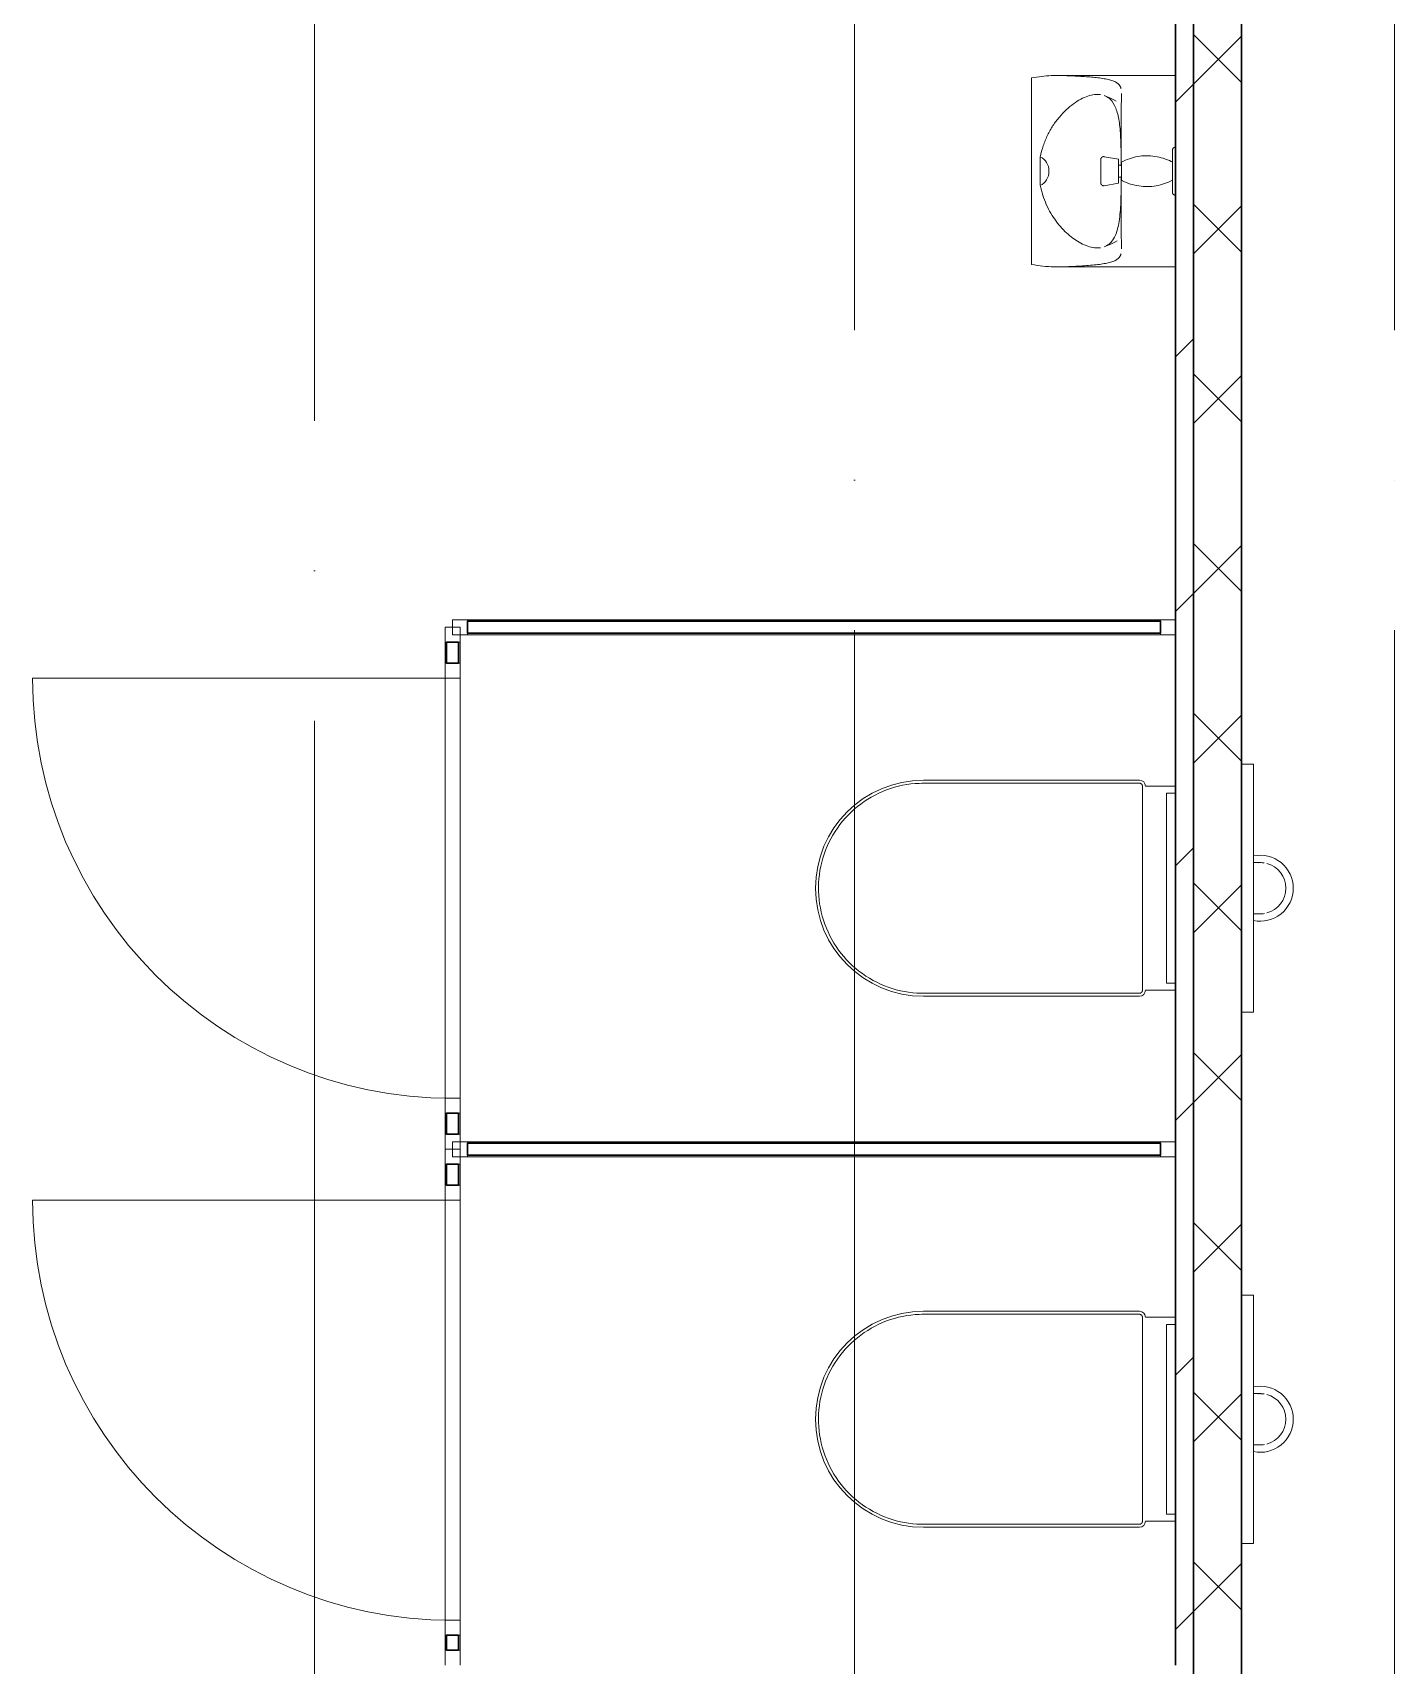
# Model space of a CAD drawing. Header units: millimetres. Extents: x -396912 to 182286, y -43638 to 41610.
# Drawn here: x -11426 to -9156, y -8453 to -5732 of the extents above; entities that cross this region are included whole.
import ezdxf

# ---------------------------------------------------------------- set-up
doc = ezdxf.new("R2010")
doc.units = ezdxf.units.MM
doc.linetypes.add('ADSK_Линия сетки', pattern=[25, 20, -2.5, 0, -2.5])
for name, color, linetype, lineweight in [('Витраж', 7, 'Continuous', 9), ('Двери', 252, 'Continuous', 9), ('Оси', 252, 'Continuous', 9), ('Сантехника', 252, 'Continuous', 9), ('Стены наружные', 7, 'Continuous', 18), ('Стены разрез', 7, 'Continuous', 30)]:
    doc.layers.add(name, color=color, linetype=linetype, lineweight=lineweight)

# ---------------------------------------------------------------- blocks, each defined once
blk = doc.blocks.new('1 этаж')
at = {"layer": 'Витраж', "color": 251, "lineweight": 18, "true_color": 0x636466, "extrusion": (0, 0, -1)}
for p, q in [((-16415.3, -7640.7), (-16440.3, -7640.7)), ((-16440.3, -7640.7), (-16440.3, -7665.7)), ((-16402.8, -7628.2), (-16427.8, -7628.2)), ((-16427.8, -7628.2), (-16427.8, -7653.2)), ((-16415.3, -7665.7), (-16415.3, -7640.7)), ((-16402.8, -7653.2), (-16402.8, -7628.2)), ((-16440.3, -7665.7), (-16415.3, -7665.7)), ((-16427.8, -7653.2), (-16402.8, -7653.2)), ((-16415.3, -7700.7), (-16440.3, -7700.7)), ((-16440.3, -7700.7), (-16440.3, -7725.7)), ((-16440.3, -7725.7), (-16415.3, -7725.7)), ((-16415.3, -7725.7), (-16415.3, -7700.7)), ((-16415.3, -8425.7), (-16440.3, -8425.7)), ((-16440.3, -8425.7), (-16440.3, -8450.7)), ((-16415.3, -8450.7), (-16415.3, -8425.7)), ((-16440.3, -8450.7), (-16415.3, -8450.7)), ((-16415.3, -8510.7), (-16440.3, -8510.7)), ((-16440.3, -8510.7), (-16440.3, -8535.7)), ((-16402.8, -8498.2), (-16427.8, -8498.2)), ((-16427.8, -8498.2), (-16427.8, -8523.2)), ((-16415.3, -8535.7), (-16415.3, -8510.7)), ((-16402.8, -8523.2), (-16402.8, -8498.2)), ((-16440.3, -8535.7), (-16415.3, -8535.7)), ((-16427.8, -8523.2), (-16402.8, -8523.2)), ((-16415.3, -8570.7), (-16440.3, -8570.7)), ((-16440.3, -8570.7), (-16440.3, -8595.7)), ((-16415.3, -8595.7), (-16415.3, -8570.7)), ((-16440.3, -8595.7), (-16415.3, -8595.7)), ((-16415.3, -9295.7), (-16440.3, -9295.7)), ((-16440.3, -9295.7), (-16440.3, -9320.7)), ((-16415.3, -9320.7), (-16415.3, -9295.7)), ((-16440.3, -9320.7), (-16415.3, -9320.7))]:
    blk.add_line(p, q, dxfattribs=at)
at = {"layer": 'Витраж', "color": 251, "true_color": 0x636466}
for p, q in [((-16402.8, -7628.2), (-15247.8, -7628.2)), ((-16440.3, -7665.7), (-16440.3, -7700.7)), ((-16415.3, -7665.7), (-16415.3, -7700.7)), ((-16402.8, -7653.2), (-15247.8, -7653.2)), ((-16440.3, -7725.7), (-16440.3, -8425.7)), ((-16415.3, -7725.7), (-16415.3, -8425.7)), ((-16440.3, -8450.7), (-16440.3, -8485.7)), ((-16415.3, -8450.7), (-16415.3, -8485.7)), ((-16402.8, -8498.2), (-15247.8, -8498.2)), ((-16440.3, -8535.7), (-16440.3, -8570.7)), ((-16415.3, -8535.7), (-16415.3, -8570.7)), ((-16402.8, -8523.2), (-15247.8, -8523.2)), ((-16440.3, -8595.7), (-16440.3, -9295.7)), ((-16415.3, -8595.7), (-16415.3, -9295.7)), ((-16440.3, -9320.7), (-16440.3, -9345.7)), ((-16415.3, -9320.7), (-16415.3, -9345.7))]:
    blk.add_line(p, q, dxfattribs=at)
at = {"layer": 'Витраж', "color": 251, "lineweight": 18, "true_color": 0x636466}
for p, q in [((-15222.8, -7628.2), (-15247.8, -7628.2)), ((-15247.8, -7628.2), (-15247.8, -7653.2)), ((-15222.8, -7653.2), (-15222.8, -7628.2)), ((-15247.8, -7653.2), (-15222.8, -7653.2)), ((-16415.3, -8485.7), (-16440.3, -8485.7)), ((-16440.3, -8485.7), (-16440.3, -8510.7)), ((-16415.3, -8510.7), (-16415.3, -8485.7)), ((-16440.3, -8510.7), (-16415.3, -8510.7)), ((-15222.8, -8498.2), (-15247.8, -8498.2)), ((-15247.8, -8498.2), (-15247.8, -8523.2)), ((-15222.8, -8523.2), (-15222.8, -8498.2)), ((-15247.8, -8523.2), (-15222.8, -8523.2)), ((-16415.3, -9345.7), (-16440.3, -9345.7)), ((-16440.3, -9345.7), (-16440.3, -9370.7)), ((-16415.3, -9370.7), (-16415.3, -9345.7))]:
    blk.add_line(p, q, dxfattribs=at)
at = {"layer": 'Двери', "color": 251, "true_color": 0x636466}
for p, q in [((-16440.3, -7725.7), (-17127.8, -7725.7)), ((-16440.3, -8595.7), (-17127.8, -8595.7))]:
    blk.add_line(p, q, dxfattribs=at)
for centre in [(-16427.8, -7725.7), (-16427.8, -8595.7)]:
    blk.add_arc(centre, 700, 180, 270, dxfattribs=at)
at = {"layer": 'Оси', "color": 251, "linetype": 'ADSK_Линия сетки', "ltscale": 100, "true_color": 0x636466}
for p, q in [((-16657.8, 32204.9), (-16657.8, -33771.9)), ((-15757.8, -2645.7), (-15757.8, -32501.9)), ((-14857.8, -2645.7), (-14857.8, -32501.9))]:
    blk.add_line(p, q, dxfattribs=at)
at = {"layer": 'Сантехника', "color": 251, "true_color": 0x636466}
for p, q in [((-15462.8, -7036.2), (-15462.8, -6725.2)), ((-15222.8, -6721.3), (-15419.9, -6721.3)), ((-15313, -6770.7), (-15313, -6872.1)), ((-15317.8, -6860.7), (-15341.5, -6856.6)), ((-15448, -6880.7), (-15448, -6857.2)), ((-15448, -6904.3), (-15448, -6880.7)), ((-15317.8, -6880.7), (-15317.8, -6860.7)), ((-15312.8, -6870.7), (-15317.8, -6870.7)), ((-15317.8, -6900.7), (-15317.8, -6880.7)), ((-15313.2, -6856.9), (-15313.2, -6872.1)), ((-15312.8, -6865.7), (-15312.8, -6880.7)), ((-15312.8, -6880.7), (-15312.8, -6895.7)), ((-15341.5, -6904.9), (-15317.8, -6900.7)), ((-15317.8, -6890.7), (-15312.8, -6890.7)), ((-15313.2, -6889.4), (-15313.2, -6904.6)), ((-15313, -6889.4), (-15313, -6990.7)), ((-15419.9, -7040.2), (-15222.8, -7040.2)), ((-15282.8, -7895.7), (-15642.8, -7895.7)), ((-15282.8, -7900.7), (-15642.8, -7900.7)), ((-15277.8, -8245.7), (-15277.8, -7905.7)), ((-15222.8, -7905.7), (-15272.8, -7905.7)), ((-15237.8, -8233.9), (-15237.8, -7917.5)), ((-15237.8, -7917.5), (-15222.8, -7917.5)), ((-15222.8, -8233.9), (-15237.8, -8233.9)), ((-15642.8, -8250.7), (-15282.8, -8250.7)), ((-15642.8, -8255.7), (-15282.8, -8255.7)), ((-15272.8, -8245.7), (-15222.8, -8245.7)), ((-15282.8, -8780.7), (-15642.8, -8780.7)), ((-15282.8, -8785.7), (-15642.8, -8785.7)), ((-15277.8, -9130.7), (-15277.8, -8790.7)), ((-15222.8, -8790.7), (-15272.8, -8790.7)), ((-15237.8, -9118.9), (-15237.8, -8802.5)), ((-15237.8, -8802.5), (-15222.8, -8802.5)), ((-15642.8, -9135.7), (-15282.8, -9135.7)), ((-15642.8, -9140.7), (-15282.8, -9140.7)), ((-15272.8, -9130.7), (-15222.8, -9130.7)), ((-15222.8, -9118.9), (-15237.8, -9118.9))]:
    blk.add_line(p, q, dxfattribs=at)
at = {"layer": 'Сантехника', "color": 251, "lineweight": 9, "true_color": 0x636466}
for p, q in [((-15092.8, -7869), (-15112.8, -7869)), ((-15092.8, -7894), (-15092.8, -7869)), ((-15092.8, -7894), (-15092.8, -8257.5)), ((-15092.8, -8282.5), (-15092.8, -8257.5)), ((-15112.8, -8282.5), (-15092.8, -8282.5)), ((-15092.8, -8754), (-15112.8, -8754)), ((-15092.8, -8779), (-15092.8, -8754)), ((-15092.8, -8779), (-15092.8, -9142.5)), ((-15112.8, -9167.5), (-15092.8, -9167.5)), ((-15092.8, -9167.5), (-15092.8, -9142.5))]:
    blk.add_line(p, q, dxfattribs=at)
at = {"layer": 'Сантехника', "color": 251, "true_color": 0x636466, "flags": 128}
for points in [[(-15321.4, -6763.9), (-15326.6, -6761.1), (-15332, -6758.5), (-15337.5, -6756.2), (-15341.5, -6754.6)], [(-15347.3, -6861.5), (-15347.3, -6861.3), (-15347.3, -6861.1), (-15347.3, -6860.9), (-15347.3, -6860.7), (-15347.2, -6860.5), (-15347.2, -6860.3), (-15347.2, -6860.1), (-15347.1, -6859.9), (-15347, -6859.7), (-15347, -6859.5), (-15346.9, -6859.4), (-15346.8, -6859.2), (-15346.7, -6859), (-15346.6, -6858.8), (-15346.5, -6858.7), (-15346.4, -6858.5), (-15346.2, -6858.3), (-15346.1, -6858.2), (-15346, -6858), (-15345.8, -6857.9), (-15345.7, -6857.8), (-15345.5, -6857.6), (-15345.4, -6857.5), (-15345.2, -6857.4), (-15345, -6857.3), (-15344.9, -6857.2), (-15344.7, -6857.1), (-15344.5, -6857), (-15344.3, -6856.9), (-15344.2, -6856.8), (-15344, -6856.8), (-15343.8, -6856.7), (-15343.6, -6856.6), (-15343.4, -6856.6), (-15343.2, -6856.6), (-15343, -6856.5), (-15342.8, -6856.5), (-15342.6, -6856.5), (-15342.4, -6856.5), (-15342.2, -6856.5), (-15342, -6856.5), (-15341.8, -6856.5), (-15341.6, -6856.5), (-15341.5, -6856.6)], [(-15312.8, -6865.7), (-15309.6, -6864.1), (-15306.3, -6862.6), (-15303, -6861.2), (-15299.6, -6860), (-15296.2, -6858.9), (-15292.7, -6857.9), (-15289.2, -6857.1), (-15285.7, -6856.4), (-15282.1, -6855.8), (-15278.6, -6855.4), (-15275, -6855.2), (-15271.4, -6855.1), (-15267.8, -6855.1), (-15264.2, -6855.3), (-15260.6, -6855.6), (-15257, -6856.1), (-15253.5, -6856.7), (-15249.9, -6857.4), (-15246.5, -6858.3), (-15243, -6859.3), (-15239.6, -6860.5), (-15236.2, -6861.8), (-15232.9, -6863.2), (-15229.7, -6864.7), (-15227.8, -6865.7)], [(-15227.8, -6845.7), (-15227.8, -6845.5), (-15227.8, -6845.3), (-15227.8, -6845.1), (-15227.7, -6844.9), (-15227.7, -6844.7), (-15227.7, -6844.5), (-15227.6, -6844.3), (-15227.5, -6844.2), (-15227.5, -6844), (-15227.4, -6843.8), (-15227.3, -6843.6), (-15227.2, -6843.4), (-15227.1, -6843.2), (-15227, -6843.1), (-15226.9, -6842.9), (-15226.8, -6842.7), (-15226.7, -6842.6), (-15226.6, -6842.4), (-15226.4, -6842.3), (-15226.3, -6842.1), (-15226.1, -6842), (-15226, -6841.9), (-15225.8, -6841.8), (-15225.7, -6841.6), (-15225.5, -6841.5), (-15225.3, -6841.4), (-15225.2, -6841.3), (-15225, -6841.2), (-15224.8, -6841.1), (-15224.6, -6841.1), (-15224.4, -6841), (-15224.2, -6840.9), (-15224, -6840.9), (-15223.8, -6840.8), (-15223.7, -6840.8), (-15223.5, -6840.8), (-15223.3, -6840.8), (-15223.1, -6840.7), (-15222.9, -6840.7), (-15222.8, -6840.7)], [(-15227.8, -6864.6), (-15227.8, -6863.3), (-15227.8, -6862.1), (-15227.8, -6861), (-15227.8, -6859.8), (-15227.8, -6858.7), (-15227.8, -6857.7), (-15227.8, -6856.6), (-15227.8, -6855.6), (-15227.8, -6854.7), (-15227.8, -6853.8), (-15227.8, -6852.9), (-15227.8, -6852.1), (-15227.8, -6851.3), (-15227.8, -6850.5), (-15227.8, -6849.9), (-15227.8, -6849.2), (-15227.8, -6848.6), (-15227.8, -6848.1), (-15227.8, -6847.6), (-15227.8, -6847.2), (-15227.8, -6846.8), (-15227.8, -6846.5), (-15227.8, -6846.2), (-15227.8, -6846), (-15227.8, -6845.9), (-15227.8, -6845.8), (-15227.8, -6845.7)], [(-15227.8, -6845.7), (-15227.8, -6845.8), (-15227.8, -6845.8), (-15227.8, -6846), (-15227.8, -6846.2), (-15227.8, -6846.4), (-15227.8, -6846.7), (-15227.8, -6847.1), (-15227.8, -6847.5), (-15227.8, -6848), (-15227.8, -6848.5), (-15227.8, -6849.1), (-15227.8, -6849.7), (-15227.8, -6850.4), (-15227.8, -6851.1), (-15227.8, -6851.8), (-15227.8, -6852.7), (-15227.8, -6853.5), (-15227.8, -6854.4), (-15227.8, -6855.4), (-15227.8, -6856.3), (-15227.8, -6857.4), (-15227.8, -6858.4), (-15227.8, -6859.5), (-15227.8, -6860.7), (-15227.8, -6861.8), (-15227.8, -6863), (-15227.8, -6864.2), (-15227.8, -6865.5), (-15227.8, -6866.8), (-15227.8, -6868), (-15227.8, -6869.4), (-15227.8, -6870.7), (-15227.8, -6872), (-15227.8, -6873.4), (-15227.8, -6874.8), (-15227.8, -6876.2), (-15227.8, -6877.6), (-15227.8, -6879), (-15227.8, -6880.4), (-15227.8, -6880.7)], [(-15347.3, -6880.7), (-15347.3, -6880), (-15347.3, -6879.2), (-15347.3, -6878.4), (-15347.3, -6877.7), (-15347.3, -6876.9), (-15347.3, -6876.2), (-15347.3, -6875.4), (-15347.3, -6874.7), (-15347.3, -6873.9), (-15347.3, -6873.2), (-15347.3, -6872.5), (-15347.3, -6871.8), (-15347.3, -6871.2), (-15347.3, -6870.5), (-15347.3, -6869.9), (-15347.3, -6869.2), (-15347.3, -6868.6), (-15347.3, -6868), (-15347.3, -6867.5), (-15347.3, -6866.9), (-15347.3, -6866.4), (-15347.3, -6865.9), (-15347.3, -6865.4), (-15347.3, -6865), (-15347.3, -6864.5), (-15347.3, -6864.1), (-15347.3, -6863.8), (-15347.3, -6863.4), (-15347.3, -6863.1), (-15347.3, -6862.8), (-15347.3, -6862.5), (-15347.3, -6862.3), (-15347.3, -6862.1), (-15347.3, -6861.9), (-15347.3, -6861.8), (-15347.3, -6861.6), (-15347.3, -6861.6), (-15347.3, -6861.5), (-15347.3, -6861.5)], [(-15347.3, -6861.5), (-15347.3, -6861.5), (-15347.3, -6861.5), (-15347.3, -6861.6), (-15347.3, -6861.7), (-15347.3, -6861.9), (-15347.3, -6862), (-15347.3, -6862.2), (-15347.3, -6862.5), (-15347.3, -6862.7), (-15347.3, -6863), (-15347.3, -6863.3), (-15347.3, -6863.7), (-15347.3, -6864), (-15347.3, -6864.4), (-15347.3, -6864.8), (-15347.3, -6865.3), (-15347.3, -6865.8), (-15347.3, -6866.3), (-15347.3, -6866.8), (-15347.3, -6867.3), (-15347.3, -6867.9), (-15347.3, -6868.5), (-15347.3, -6869.1), (-15347.3, -6869.7), (-15347.3, -6870.3), (-15347.3, -6871), (-15347.3, -6871.7), (-15347.3, -6872.3), (-15347.3, -6873), (-15347.3, -6873.8), (-15347.3, -6874.5), (-15347.3, -6875.2), (-15347.3, -6876), (-15347.3, -6876.7), (-15347.3, -6877.5), (-15347.3, -6878.2), (-15347.3, -6879), (-15347.3, -6879.8), (-15347.3, -6880.5), (-15347.3, -6880.7)], [(-15347.3, -6880.7), (-15347.3, -6881.5), (-15347.3, -6882.3), (-15347.3, -6883), (-15347.3, -6883.8), (-15347.3, -6884.6), (-15347.3, -6885.3), (-15347.3, -6886.1), (-15347.3, -6886.8), (-15347.3, -6887.5), (-15347.3, -6888.2), (-15347.3, -6888.9), (-15347.3, -6889.6), (-15347.3, -6890.3), (-15347.3, -6891), (-15347.3, -6891.6), (-15347.3, -6892.2), (-15347.3, -6892.8), (-15347.3, -6893.4), (-15347.3, -6894), (-15347.3, -6894.5), (-15347.3, -6895.1), (-15347.3, -6895.6), (-15347.3, -6896), (-15347.3, -6896.5), (-15347.3, -6896.9), (-15347.3, -6897.3), (-15347.3, -6897.7), (-15347.3, -6898.1), (-15347.3, -6898.4), (-15347.3, -6898.7), (-15347.3, -6898.9), (-15347.3, -6899.2), (-15347.3, -6899.4), (-15347.3, -6899.6), (-15347.3, -6899.7), (-15347.3, -6899.8), (-15347.3, -6899.9), (-15347.3, -6900), (-15347.3, -6900)], [(-15347.3, -6900), (-15347.3, -6900), (-15347.3, -6899.9), (-15347.3, -6899.8), (-15347.3, -6899.7), (-15347.3, -6899.6), (-15347.3, -6899.4), (-15347.3, -6899.2), (-15347.3, -6899), (-15347.3, -6898.7), (-15347.3, -6898.5), (-15347.3, -6898.1), (-15347.3, -6897.8), (-15347.3, -6897.4), (-15347.3, -6897), (-15347.3, -6896.6), (-15347.3, -6896.2), (-15347.3, -6895.7), (-15347.3, -6895.2), (-15347.3, -6894.7), (-15347.3, -6894.1), (-15347.3, -6893.6), (-15347.3, -6893), (-15347.3, -6892.4), (-15347.3, -6891.8), (-15347.3, -6891.1), (-15347.3, -6890.5), (-15347.3, -6889.8), (-15347.3, -6889.1), (-15347.3, -6888.4), (-15347.3, -6887.7), (-15347.3, -6887), (-15347.3, -6886.3), (-15347.3, -6885.5), (-15347.3, -6884.8), (-15347.3, -6884), (-15347.3, -6883.2), (-15347.3, -6882.5), (-15347.3, -6881.7), (-15347.3, -6880.9), (-15347.3, -6880.7)], [(-15227.8, -6880.7), (-15227.8, -6882.1), (-15227.8, -6883.5), (-15227.8, -6884.9), (-15227.8, -6886.3), (-15227.8, -6887.7), (-15227.8, -6889.1), (-15227.8, -6890.4), (-15227.8, -6891.7), (-15227.8, -6893.1), (-15227.8, -6894.4), (-15227.8, -6895.6), (-15227.8, -6896.9), (-15227.8, -6898.1), (-15227.8, -6899.3), (-15227.8, -6900.5), (-15227.8, -6901.6), (-15227.8, -6902.7), (-15227.8, -6903.8), (-15227.8, -6904.8), (-15227.8, -6905.8), (-15227.8, -6906.8), (-15227.8, -6907.7), (-15227.8, -6908.6), (-15227.8, -6909.4), (-15227.8, -6910.2), (-15227.8, -6910.9), (-15227.8, -6911.6), (-15227.8, -6912.2), (-15227.8, -6912.8), (-15227.8, -6913.4), (-15227.8, -6913.8), (-15227.8, -6914.3), (-15227.8, -6914.6), (-15227.8, -6915), (-15227.8, -6915.2), (-15227.8, -6915.4), (-15227.8, -6915.6), (-15227.8, -6915.7), (-15227.8, -6915.7)], [(-15341.5, -6904.9), (-15341.7, -6904.9), (-15341.9, -6905), (-15342.1, -6905), (-15342.3, -6905), (-15342.5, -6905), (-15342.7, -6905), (-15342.9, -6905), (-15343.1, -6904.9), (-15343.3, -6904.9), (-15343.5, -6904.9), (-15343.7, -6904.8), (-15343.8, -6904.8), (-15344, -6904.7), (-15344.2, -6904.6), (-15344.4, -6904.5), (-15344.6, -6904.4), (-15344.8, -6904.4), (-15344.9, -6904.3), (-15345.1, -6904.1), (-15345.3, -6904), (-15345.4, -6903.9), (-15345.6, -6903.8), (-15345.7, -6903.7), (-15345.9, -6903.5), (-15346, -6903.4), (-15346.2, -6903.2), (-15346.3, -6903.1), (-15346.4, -6902.9), (-15346.5, -6902.7), (-15346.6, -6902.6), (-15346.7, -6902.4), (-15346.8, -6902.2), (-15346.9, -6902), (-15347, -6901.9), (-15347.1, -6901.7), (-15347.1, -6901.5), (-15347.2, -6901.3), (-15347.2, -6901.1), (-15347.3, -6900.9), (-15347.3, -6900.7), (-15347.3, -6900.5), (-15347.3, -6900.3), (-15347.3, -6900.1), (-15347.3, -6900)], [(-15227.8, -6895.7), (-15231, -6897.4), (-15234.3, -6898.9), (-15237.6, -6900.2), (-15241, -6901.5), (-15244.4, -6902.6), (-15247.9, -6903.6), (-15251.4, -6904.4), (-15254.9, -6905.1), (-15258.5, -6905.6), (-15262.1, -6906), (-15265.6, -6906.3), (-15269.2, -6906.4), (-15272.8, -6906.4), (-15276.4, -6906.2), (-15280, -6905.9), (-15283.6, -6905.4), (-15287.1, -6904.8), (-15290.7, -6904.1), (-15294.2, -6903.2), (-15297.6, -6902.2), (-15301, -6901), (-15304.4, -6899.7), (-15307.7, -6898.3), (-15310.9, -6896.7), (-15312.8, -6895.7)], [(-15227.8, -6915.7), (-15227.8, -6915.7), (-15227.8, -6915.6), (-15227.8, -6915.5), (-15227.8, -6915.3), (-15227.8, -6915), (-15227.8, -6914.7), (-15227.8, -6914.4), (-15227.8, -6914), (-15227.8, -6913.5), (-15227.8, -6913), (-15227.8, -6912.4), (-15227.8, -6911.8), (-15227.8, -6911.1), (-15227.8, -6910.4), (-15227.8, -6909.6), (-15227.8, -6908.8), (-15227.8, -6907.9), (-15227.8, -6907), (-15227.8, -6906.1), (-15227.8, -6905.1), (-15227.8, -6904.1), (-15227.8, -6903), (-15227.8, -6901.9), (-15227.8, -6900.8), (-15227.8, -6899.6), (-15227.8, -6898.4), (-15227.8, -6897.2), (-15227.8, -6896)], [(-15222.8, -6920.7), (-15223, -6920.7), (-15223.2, -6920.7), (-15223.4, -6920.7), (-15223.6, -6920.7), (-15223.8, -6920.6), (-15224, -6920.6), (-15224.2, -6920.5), (-15224.4, -6920.5), (-15224.6, -6920.4), (-15224.7, -6920.3), (-15224.9, -6920.3), (-15225.1, -6920.2), (-15225.3, -6920.1), (-15225.5, -6920), (-15225.6, -6919.9), (-15225.8, -6919.7), (-15225.9, -6919.6), (-15226.1, -6919.5), (-15226.2, -6919.4), (-15226.4, -6919.2), (-15226.5, -6919.1), (-15226.7, -6918.9), (-15226.8, -6918.8), (-15226.9, -6918.6), (-15227, -6918.4), (-15227.1, -6918.3), (-15227.2, -6918.1), (-15227.3, -6917.9), (-15227.4, -6917.7), (-15227.5, -6917.5), (-15227.5, -6917.4), (-15227.6, -6917.2), (-15227.6, -6917), (-15227.7, -6916.8), (-15227.7, -6916.6), (-15227.8, -6916.4), (-15227.8, -6916.2), (-15227.8, -6916), (-15227.8, -6915.8), (-15227.8, -6915.7)], [(-15341.5, -7006.8), (-15335.9, -7004.6), (-15330.4, -7002.2), (-15325.1, -6999.6), (-15320, -6996.8)], [(-15642.8, -7900.7), (-15649.8, -7900.9), (-15656.8, -7901.3), (-15663.8, -7902), (-15670.7, -7903), (-15677.6, -7904.2), (-15684.4, -7905.7), (-15691.2, -7907.5), (-15697.9, -7909.6), (-15704.4, -7911.9), (-15710.9, -7914.5), (-15717.3, -7917.4), (-15723.6, -7920.5), (-15729.8, -7923.9), (-15735.8, -7927.5), (-15741.6, -7931.3), (-15747.3, -7935.4), (-15752.8, -7939.7), (-15758.2, -7944.2), (-15763.4, -7948.9), (-15768.3, -7953.8), (-15773.1, -7958.9), (-15777.7, -7964.2), (-15782, -7969.7), (-15786.2, -7975.4), (-15790.1, -7981.2), (-15793.7, -7987.1), (-15797.1, -7993.2), (-15800.3, -7999.5), (-15803.2, -8005.8), (-15805.9, -8012.3), (-15808.3, -8018.9), (-15810.5, -8025.6), (-15812.3, -8032.3), (-15813.9, -8039.1), (-15815.3, -8046), (-15816.3, -8052.9), (-15817.1, -8059.9), (-15817.6, -8066.8), (-15817.8, -8073.8), (-15817.7, -8080.8), (-15817.4, -8087.8), (-15816.8, -8094.8), (-15815.9, -8101.7), (-15814.7, -8108.6), (-15813.2, -8115.5), (-15811.5, -8122.3), (-15809.5, -8129), (-15807.2, -8135.6), (-15804.7, -8142.1), (-15801.9, -8148.6), (-15798.9, -8154.9), (-15795.6, -8161), (-15792.1, -8167.1), (-15788.3, -8173), (-15784.3, -8178.7), (-15780.1, -8184.3), (-15775.6, -8189.7), (-15770.9, -8194.9), (-15766.1, -8199.9), (-15761, -8204.8), (-15755.8, -8209.4), (-15750.3, -8213.8), (-15744.7, -8218), (-15738.9, -8222), (-15733, -8225.7), (-15726.9, -8229.2), (-15720.7, -8232.4), (-15714.4, -8235.4), (-15708, -8238.1), (-15701.4, -8240.6), (-15694.8, -8242.8), (-15688.1, -8244.8), (-15681.3, -8246.5), (-15674.4, -8247.9), (-15667.5, -8249), (-15660.5, -8249.8), (-15653.6, -8250.4), (-15646.6, -8250.7), (-15642.8, -8250.7)], [(-15277.8, -7905.7), (-15277.8, -7905.5), (-15277.8, -7905.3), (-15277.8, -7905.1), (-15277.9, -7904.9), (-15277.9, -7904.7), (-15277.9, -7904.5), (-15278, -7904.3), (-15278.1, -7904.2), (-15278.1, -7904), (-15278.2, -7903.8), (-15278.3, -7903.6), (-15278.4, -7903.4), (-15278.5, -7903.2), (-15278.6, -7903.1), (-15278.7, -7902.9), (-15278.8, -7902.7), (-15278.9, -7902.6), (-15279, -7902.4), (-15279.2, -7902.3), (-15279.3, -7902.1), (-15279.5, -7902), (-15279.6, -7901.9), (-15279.8, -7901.8), (-15279.9, -7901.6), (-15280.1, -7901.5), (-15280.3, -7901.4), (-15280.4, -7901.3), (-15280.6, -7901.2), (-15280.8, -7901.1), (-15281, -7901.1), (-15281.2, -7901), (-15281.4, -7900.9), (-15281.6, -7900.9), (-15281.8, -7900.8), (-15282, -7900.8), (-15282.1, -7900.8), (-15282.3, -7900.8), (-15282.5, -7900.7), (-15282.7, -7900.7), (-15282.8, -7900.7)], [(-15282.8, -8250.7), (-15282.6, -8250.7), (-15282.4, -8250.7), (-15282.2, -8250.7), (-15282, -8250.7), (-15281.8, -8250.6), (-15281.6, -8250.6), (-15281.4, -8250.5), (-15281.2, -8250.5), (-15281, -8250.4), (-15280.9, -8250.3), (-15280.7, -8250.3), (-15280.5, -8250.2), (-15280.3, -8250.1), (-15280.1, -8250), (-15280, -8249.9), (-15279.8, -8249.7), (-15279.7, -8249.6), (-15279.5, -8249.5), (-15279.4, -8249.4), (-15279.2, -8249.2), (-15279.1, -8249.1), (-15278.9, -8248.9), (-15278.8, -8248.8), (-15278.7, -8248.6), (-15278.6, -8248.4), (-15278.5, -8248.3), (-15278.4, -8248.1), (-15278.3, -8247.9), (-15278.2, -8247.7), (-15278.1, -8247.5), (-15278.1, -8247.4), (-15278, -8247.2), (-15278, -8247), (-15277.9, -8246.8), (-15277.9, -8246.6), (-15277.8, -8246.4), (-15277.8, -8246.2), (-15277.8, -8246), (-15277.8, -8245.8), (-15277.8, -8245.7)], [(-15642.8, -8785.7), (-15649.8, -8785.9), (-15656.8, -8786.3), (-15663.8, -8787), (-15670.7, -8788), (-15677.6, -8789.2), (-15684.4, -8790.7), (-15691.2, -8792.5), (-15697.9, -8794.6), (-15704.4, -8796.9), (-15710.9, -8799.5), (-15717.3, -8802.4), (-15723.6, -8805.5), (-15729.8, -8808.9), (-15735.8, -8812.5), (-15741.6, -8816.3), (-15747.3, -8820.4), (-15752.8, -8824.7), (-15758.2, -8829.2), (-15763.4, -8833.9), (-15768.3, -8838.8), (-15773.1, -8843.9), (-15777.7, -8849.2), (-15782, -8854.7), (-15786.2, -8860.4), (-15790.1, -8866.2), (-15793.7, -8872.1), (-15797.1, -8878.2), (-15800.3, -8884.5), (-15803.2, -8890.8), (-15805.9, -8897.3), (-15808.3, -8903.9), (-15810.5, -8910.6), (-15812.3, -8917.3), (-15813.9, -8924.1), (-15815.3, -8931), (-15816.3, -8937.9), (-15817.1, -8944.9), (-15817.6, -8951.8), (-15817.8, -8958.8), (-15817.7, -8965.8), (-15817.4, -8972.8), (-15816.8, -8979.8), (-15815.9, -8986.7), (-15814.7, -8993.6), (-15813.2, -9000.5), (-15811.5, -9007.3), (-15809.5, -9014), (-15807.2, -9020.6), (-15804.7, -9027.1), (-15801.9, -9033.6), (-15798.9, -9039.9), (-15795.6, -9046), (-15792.1, -9052.1), (-15788.3, -9058), (-15784.3, -9063.7), (-15780.1, -9069.3), (-15775.6, -9074.7), (-15770.9, -9079.9), (-15766.1, -9084.9), (-15761, -9089.8), (-15755.8, -9094.4), (-15750.3, -9098.8), (-15744.7, -9103), (-15738.9, -9107), (-15733, -9110.7), (-15726.9, -9114.2), (-15720.7, -9117.4), (-15714.4, -9120.4), (-15708, -9123.1), (-15701.4, -9125.6), (-15694.8, -9127.8), (-15688.1, -9129.8), (-15681.3, -9131.5), (-15674.4, -9132.9), (-15667.5, -9134), (-15660.5, -9134.8), (-15653.6, -9135.4), (-15646.6, -9135.7), (-15642.8, -9135.7)], [(-15277.8, -8790.7), (-15277.8, -8790.5), (-15277.8, -8790.3), (-15277.8, -8790.1), (-15277.9, -8789.9), (-15277.9, -8789.7), (-15277.9, -8789.5), (-15278, -8789.3), (-15278.1, -8789.2), (-15278.1, -8789), (-15278.2, -8788.8), (-15278.3, -8788.6), (-15278.4, -8788.4), (-15278.5, -8788.2), (-15278.6, -8788.1), (-15278.7, -8787.9), (-15278.8, -8787.7), (-15278.9, -8787.6), (-15279, -8787.4), (-15279.2, -8787.3), (-15279.3, -8787.1), (-15279.5, -8787), (-15279.6, -8786.9), (-15279.8, -8786.8), (-15279.9, -8786.6), (-15280.1, -8786.5), (-15280.3, -8786.4), (-15280.4, -8786.3), (-15280.6, -8786.2), (-15280.8, -8786.1), (-15281, -8786.1), (-15281.2, -8786), (-15281.4, -8785.9), (-15281.6, -8785.9), (-15281.8, -8785.8), (-15282, -8785.8), (-15282.1, -8785.8), (-15282.3, -8785.8), (-15282.5, -8785.7), (-15282.7, -8785.7), (-15282.8, -8785.7)], [(-15282.8, -9135.7), (-15282.6, -9135.7), (-15282.4, -9135.7), (-15282.2, -9135.7), (-15282, -9135.7), (-15281.8, -9135.6), (-15281.6, -9135.6), (-15281.4, -9135.5), (-15281.2, -9135.5), (-15281, -9135.4), (-15280.9, -9135.3), (-15280.7, -9135.3), (-15280.5, -9135.2), (-15280.3, -9135.1), (-15280.1, -9135), (-15280, -9134.9), (-15279.8, -9134.7), (-15279.7, -9134.6), (-15279.5, -9134.5), (-15279.4, -9134.4), (-15279.2, -9134.2), (-15279.1, -9134.1), (-15278.9, -9133.9), (-15278.8, -9133.8), (-15278.7, -9133.6), (-15278.6, -9133.4), (-15278.5, -9133.3), (-15278.4, -9133.1), (-15278.3, -9132.9), (-15278.2, -9132.7), (-15278.1, -9132.5), (-15278.1, -9132.4), (-15278, -9132.2), (-15278, -9132), (-15277.9, -9131.8), (-15277.9, -9131.6), (-15277.8, -9131.4), (-15277.8, -9131.2), (-15277.8, -9131), (-15277.8, -9130.8), (-15277.8, -9130.7)]]:
    blk.add_lwpolyline(points, dxfattribs=at)
at = {"layer": 'Сантехника', "color": 251, "lineweight": 9, "true_color": 0x636466, "flags": 128}
for points in [[(-15081.4, -8033), (-15081.4, -8033), (-15081.5, -8033), (-15081.7, -8033), (-15081.9, -8033), (-15082.3, -8033), (-15082.6, -8033), (-15083.1, -8033), (-15083.6, -8033), (-15084.2, -8033), (-15084.9, -8033), (-15085.6, -8033), (-15086.4, -8033), (-15087.3, -8033), (-15088.2, -8033), (-15089.2, -8033), (-15090.3, -8033), (-15091.4, -8033), (-15092.5, -8033)], [(-15091.7, -8118.4), (-15090.6, -8118.4), (-15089.5, -8118.4), (-15088.5, -8118.4), (-15087.5, -8118.4), (-15086.7, -8118.4), (-15085.8, -8118.4), (-15085.1, -8118.4), (-15084.4, -8118.4), (-15083.8, -8118.4), (-15083.2, -8118.4), (-15082.8, -8118.4), (-15082.4, -8118.4), (-15082, -8118.4), (-15081.7, -8118.4), (-15081.5, -8118.4), (-15081.4, -8118.4), (-15081.4, -8118.4), (-15081.4, -8118.4)], [(-15081.4, -8918), (-15081.4, -8918), (-15081.5, -8918), (-15081.7, -8918), (-15081.9, -8918), (-15082.3, -8918), (-15082.6, -8918), (-15083.1, -8918), (-15083.6, -8918), (-15084.2, -8918), (-15084.9, -8918), (-15085.6, -8918), (-15086.4, -8918), (-15087.3, -8918), (-15088.2, -8918), (-15089.2, -8918), (-15090.3, -8918), (-15091.4, -8918), (-15092.5, -8918)], [(-15091.7, -9003.4), (-15090.6, -9003.4), (-15089.5, -9003.4), (-15088.5, -9003.4), (-15087.5, -9003.4), (-15086.7, -9003.4), (-15085.8, -9003.4), (-15085.1, -9003.4), (-15084.4, -9003.4), (-15083.8, -9003.4), (-15083.2, -9003.4), (-15082.8, -9003.4), (-15082.4, -9003.4), (-15082, -9003.4), (-15081.7, -9003.4), (-15081.5, -9003.4), (-15081.4, -9003.4), (-15081.4, -9003.4), (-15081.4, -9003.4)]]:
    blk.add_lwpolyline(points, dxfattribs=at)
at = {"layer": 'Сантехника', "color": 251, "true_color": 0x636466}
for centre, radius, start, end in [((-15642.8, -8075.7), 180, 90, 270), ((-15642.8, -8075.7), 175, 90, 90.9078), ((-15642.8, -8075.7), 175, 90, 90.9078), ((-15282.8, -7905.7), 10, 0, 90), ((-15282.8, -7905.7), 5, 60, 90), ((-15282.8, -7905.7), 5, 60, 90), ((-15282.8, -7905.7), 5, 60, 75), ((-15282.8, -7905.7), 5, 0, 30), ((-15282.8, -7905.7), 5, 0, 30), ((-15282.8, -7905.7), 5, 0, 30), ((-15642.8, -8075.7), 175, 269.0922, 270), ((-15642.8, -8075.7), 175, 269.0922, 270), ((-15282.8, -8245.7), 10, 270, 0), ((-15282.8, -8245.7), 5, 270, 300), ((-15282.8, -8245.7), 5, 270, 300), ((-15282.8, -8245.7), 5, 285, 300), ((-15282.8, -8245.7), 5, 330, 0), ((-15282.8, -8245.7), 5, 330, 0), ((-15282.8, -8245.7), 5, 330, 0), ((-15642.8, -8960.7), 180, 90, 270), ((-15642.8, -8960.7), 175, 90, 90.9078), ((-15642.8, -8960.7), 175, 90, 90.9078), ((-15282.8, -8790.7), 10, 0, 90), ((-15282.8, -8790.7), 5, 60, 90), ((-15282.8, -8790.7), 5, 60, 90), ((-15282.8, -8790.7), 5, 60, 75), ((-15282.8, -8790.7), 5, 0, 30), ((-15282.8, -8790.7), 5, 0, 30), ((-15282.8, -8790.7), 5, 0, 30), ((-15642.8, -8960.7), 175, 269.0922, 270), ((-15642.8, -8960.7), 175, 269.0922, 270), ((-15282.8, -9130.7), 10, 270, 0), ((-15282.8, -9130.7), 5, 270, 300), ((-15282.8, -9130.7), 5, 270, 300), ((-15282.8, -9130.7), 5, 285, 300), ((-15282.8, -9130.7), 5, 330, 0), ((-15282.8, -9130.7), 5, 330, 0), ((-15282.8, -9130.7), 5, 330, 0)]:
    blk.add_arc(centre, radius, start, end, dxfattribs=at)
at = {"layer": 'Сантехника', "color": 251, "lineweight": 9, "true_color": 0x636466}
for centre, radius, start, end in [((-15081.4, -8075.7), 55, 0, 102.0258), ((-15081.4, -8075.7), 42.7, 92.2417, 94.1976), ((-15081.4, -8075.7), 42.7, 87.9172, 90), ((-15081.4, -8075.7), 42.7, 80.8699, 90), ((-15081.4, -8075.7), 42.7, 0, 75), ((-15081.4, -8075.7), 55, 257.9742, 0), ((-15081.4, -8075.7), 42.7, 285, 0), ((-15081.4, -8075.7), 42.7, 267.2428, 279.4986), ((-15081.4, -8075.7), 42.7, 270, 272.5338), ((-15081.4, -8960.7), 55, 0, 102.0258), ((-15081.4, -8960.7), 42.7, 92.2417, 94.1976), ((-15081.4, -8960.7), 42.7, 87.9172, 90), ((-15081.4, -8960.7), 42.7, 80.8699, 90), ((-15081.4, -8960.7), 42.7, 0, 75), ((-15081.4, -8960.7), 55, 257.9742, 0), ((-15081.4, -8960.7), 42.7, 285, 0), ((-15081.4, -8960.7), 42.7, 267.2428, 279.4986), ((-15081.4, -8960.7), 42.7, 270, 272.5338)]:
    blk.add_arc(centre, radius, start, end, dxfattribs=at)
at = {"layer": 'Сантехника', "color": 251, "true_color": 0x636466}
for major_axis, start_param, end_param in [((0, 25), 4.712389, 5.943447), ((0, -25), 0.339739, 1.570796)]:
    blk.add_ellipse((-15455.1, -6880.7), major_axis=major_axis, ratio=0.859293, start_param=start_param, end_param=end_param, dxfattribs=at)
for points, knots in [([(-15462.8, -6725.2), (-15457.1, -6724.2), (-15446, -6722.5), (-15432.6, -6721.5), (-15422.4, -6721.2), (-15414.9, -6721.3), (-15407.5, -6721.5), (-15400.4, -6721.7), (-15393.4, -6722), (-15384.5, -6722.5), (-15374, -6723.1), (-15362.5, -6724), (-15351.6, -6725.1), (-15341.5, -6726.5), (-15332.5, -6728.4), (-15325.2, -6730.7), (-15320.4, -6733.3), (-15317.9, -6735.4), (-15316.6, -6736.8), (-15315.8, -6737.9), (-15315.1, -6739), (-15314.4, -6740.1), (-15314, -6741.2), (-15313.7, -6742), (-15313.6, -6742.6), (-15313.5, -6742.8), (-15313.5, -6743)], [-1, -1, -1, -1, -0.9416667, -0.8833333, -0.8541667, -0.825, -0.7958333, -0.7666667, -0.7375, -0.7083333, -0.65, -0.5916667, -0.5333333, -0.4666667, -0.4, -0.3333333, -0.2666667, -0.2333333, -0.2166667, -0.2, -0.1833333, -0.1666667, -0.15, -0.1416667, -0.1375, -0.1333333, -0.1333333, -0.1333333, -0.1333333]), ([(-15448, -6857.2), (-15446.8, -6850.7), (-15443.6, -6838.2), (-15436.3, -6820.5), (-15427.2, -6804.4), (-15412.9, -6785.4), (-15392.7, -6766.8), (-15368.3, -6754), (-15354.1, -6752.3), (-15347.9, -6753.1)], [0, 0, 0, 0, 0.0526316, 0.1052632, 0.1578947, 0.2105263, 0.3157895, 0.4210526, 0.5263158, 0.5263158, 0.5263158, 0.5263158]), ([(-15339.1, -6755.7), (-15336.4, -6756.9), (-15329.7, -6761.6), (-15321.6, -6774.3), (-15316.2, -6796.1), (-15314.2, -6819.4), (-15313.5, -6840.3), (-15313.3, -6851.2), (-15313.2, -6856.9)], [0.5789474, 0.5789474, 0.5789474, 0.5789474, 0.6315789, 0.7236842, 0.8157895, 0.9078947, 0.9539474, 1, 1, 1, 1]), ([(-15312.8, -6751.4), (-15312.8, -6751.6), (-15312.8, -6751.9), (-15312.8, -6752.5), (-15312.8, -6753.6), (-15312.8, -6755.2), (-15312.9, -6757.4), (-15312.9, -6760.5), (-15312.9, -6764.8), (-15313, -6768.7), (-15313, -6770.7)], [-0.06666667, -0.06666667, -0.06666667, -0.06666667, -0.06458333, -0.0625, -0.05833333, -0.05, -0.04166667, -0.03333333, -0.01666667, 0, 0, 0, 0]), ([(-15347.9, -7008.3), (-15351, -7008.8), (-15361, -7008.8), (-15379.4, -7002.6), (-15402, -6987), (-15422.4, -6965.1), (-15436.3, -6941.8), (-15444.2, -6920.9), (-15446.9, -6909.9), (-15448, -6904.3)], [0.4736842, 0.4736842, 0.4736842, 0.4736842, 0.5263158, 0.6315789, 0.7236842, 0.8157895, 0.9078947, 0.9539474, 1, 1, 1, 1]), ([(-15313.2, -6904.6), (-15313.3, -6911), (-15313.5, -6923.5), (-15314.2, -6941.2), (-15315.6, -6957.3), (-15318.5, -6976.3), (-15324.9, -6994.8), (-15333.7, -7003.3), (-15339.1, -7005.8)], [0, 0, 0, 0, 0.0526316, 0.1052632, 0.1578947, 0.2105263, 0.3157895, 0.4210526, 0.4210526, 0.4210526, 0.4210526]), ([(-15313, -6990.7), (-15313, -6993.8), (-15312.9, -6998.1), (-15312.9, -7003), (-15312.8, -7006.3), (-15312.8, -7008.5), (-15312.8, -7009.7), (-15312.8, -7010), (-15312.8, -7010.1)], [-1, -1, -1, -1, -0.975, -0.9625, -0.95, -0.9375, -0.934375, -0.9328125, -0.9328125, -0.9328125, -0.9328125]), ([(-15313.5, -7018.5), (-15313.5, -7018.5), (-15313.5, -7018.7), (-15313.7, -7019.2), (-15313.9, -7020), (-15314.3, -7021), (-15314.7, -7021.9), (-15315.2, -7022.7), (-15315.9, -7023.7), (-15316.6, -7024.7), (-15317.9, -7026), (-15320.4, -7028.2), (-15325.2, -7030.7), (-15332.5, -7033.1), (-15341.5, -7034.9), (-15352, -7036.4), (-15364.1, -7037.6), (-15377.5, -7038.6), (-15392.3, -7039.4), (-15405.8, -7040), (-15417, -7040.2), (-15428.5, -7040.2), (-15443.6, -7039.3), (-15456.3, -7037.4), (-15462.8, -7036.2)], [-0.8666667, -0.8666667, -0.8666667, -0.8666667, -0.865625, -0.8625, -0.85, -0.8375, -0.825, -0.8125, -0.8, -0.7833333, -0.7666667, -0.7333333, -0.6666667, -0.6, -0.5333333, -0.4666667, -0.4, -0.3333333, -0.2666667, -0.2, -0.1666667, -0.1333333, -0.0666667, 0, 0, 0, 0])]:
    blk.add_open_spline(points, degree=3, knots=knots, dxfattribs=at)
at = {"layer": 'Стены наружные', "color": 251, "lineweight": 30, "true_color": 0x636466}
for p, q in [((-15192.8, -9400.7), (-15192.8, -5345.7)), ((-15112.8, -9400.7), (-15112.8, -5345.7)), ((-15222.8, -5375.7), (-15222.8, -9370.7))]:
    blk.add_line(p, q, dxfattribs=at)
at = {"layer": 'Стены наружные', "color": 251, "linetype": 'Continuous', "lineweight": 9, "true_color": 0x636466}
for p, q in [((-15112.8, -6732.7), (-15192.8, -6652.7)), ((-15192.8, -6735.8), (-15112.8, -6655.8)), ((-15222.8, -6765.8), (-15192.8, -6735.8)), ((-15112.8, -7015.5), (-15192.8, -6935.5)), ((-15192.8, -7018.6), (-15112.8, -6938.6)), ((-15222.8, -7190), (-15192.8, -7160)), ((-15112.8, -7298.4), (-15192.8, -7218.4)), ((-15192.8, -7301.5), (-15112.8, -7221.5)), ((-15112.8, -7581.2), (-15192.8, -7501.2)), ((-15192.8, -7584.3), (-15112.8, -7504.3)), ((-15222.8, -7614.3), (-15192.8, -7584.3)), ((-15112.8, -7864.1), (-15192.8, -7784.1)), ((-15192.8, -7867.1), (-15112.8, -7787.1)), ((-15222.8, -8038.6), (-15192.8, -8008.6)), ((-15112.8, -8146.9), (-15192.8, -8066.9)), ((-15192.8, -8150), (-15112.8, -8070)), ((-15112.8, -8429.7), (-15192.8, -8349.7)), ((-15192.8, -8432.8), (-15112.8, -8352.8)), ((-15222.8, -8462.8), (-15192.8, -8432.8)), ((-15112.8, -8712.6), (-15192.8, -8632.6)), ((-15192.8, -8715.7), (-15112.8, -8635.7)), ((-15222.8, -8887.1), (-15192.8, -8857.1)), ((-15112.8, -8995.4), (-15192.8, -8915.4)), ((-15192.8, -8998.5), (-15112.8, -8918.5)), ((-15112.8, -9278.3), (-15192.8, -9198.3)), ((-15192.8, -9281.3), (-15112.8, -9201.3)), ((-15222.8, -9311.3), (-15192.8, -9281.3))]:
    blk.add_line(p, q, dxfattribs=at)
at = {"layer": 'Стены разрез', "color": 251, "true_color": 0x636466}
for p, q in [((-15247.8, -7630.7), (-16402.8, -7630.7)), ((-16402.8, -7630.7), (-16402.8, -7650.7)), ((-15247.8, -7650.7), (-15247.8, -7630.7)), ((-16417.8, -7665.7), (-16437.8, -7665.7)), ((-16437.8, -7665.7), (-16437.8, -7700.7)), ((-16417.8, -7700.7), (-16417.8, -7665.7)), ((-16402.8, -7650.7), (-15247.8, -7650.7)), ((-16437.8, -7700.7), (-16417.8, -7700.7)), ((-16417.8, -8450.7), (-16437.8, -8450.7)), ((-16437.8, -8450.7), (-16437.8, -8485.7)), ((-16417.8, -8485.7), (-16417.8, -8450.7)), ((-16437.8, -8485.7), (-16417.8, -8485.7)), ((-15247.8, -8500.7), (-16402.8, -8500.7)), ((-16402.8, -8500.7), (-16402.8, -8520.7)), ((-15247.8, -8520.7), (-15247.8, -8500.7)), ((-16417.8, -8535.7), (-16437.8, -8535.7)), ((-16437.8, -8535.7), (-16437.8, -8570.7)), ((-16417.8, -8570.7), (-16417.8, -8535.7)), ((-16402.8, -8520.7), (-15247.8, -8520.7)), ((-16437.8, -8570.7), (-16417.8, -8570.7)), ((-16417.8, -9320.7), (-16437.8, -9320.7)), ((-16437.8, -9320.7), (-16437.8, -9345.7)), ((-16417.8, -9345.7), (-16417.8, -9320.7)), ((-16437.8, -9345.7), (-16417.8, -9345.7))]:
    blk.add_line(p, q, dxfattribs=at)

msp = doc.modelspace()

# ---------------------------------------------------------------- block references
msp.add_blockref('1 этаж', (5702.1, 918.2))

doc.saveas('drawing.dxf')
